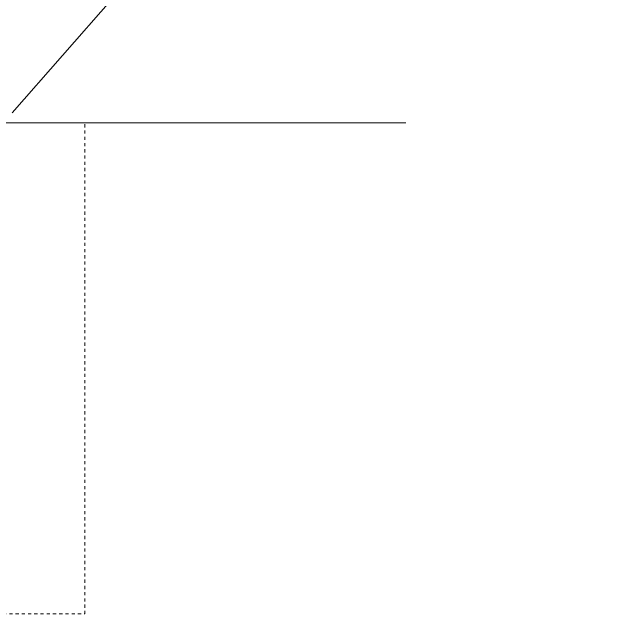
# Model space of a CAD drawing. Header units: inches. Extents: x -4 to 200, y 0 to 129.
# Drawn here: x 121.12 to 140.3, y 71.71 to 91.01 of the extents above; entities that cross this region are included whole.
import ezdxf

# ---------------------------------------------------------------- set-up
doc = ezdxf.new("R2010")
doc.units = ezdxf.units.IN
doc.linetypes.add('HIDDEN', pattern=[1.905, 1.27, -0.635])
doc.layers.add('ZANO_R', color=7, linetype='Continuous', lineweight=0)
doc.layers.add('ZANO_R_przerywana', color=250, linetype='HIDDEN', lineweight=0)

msp = doc.modelspace()

# ---------------------------------------------------------------- linework, layer by layer
at = {"layer": 'ZANO_R'}
for p, q in [((140.2978, 109.60799), (121.12435, 87.77894)), ((121.1223, 87.77894), (140.09863, 109.38359)), ((121.12206, 87.77894), (121.1223, 87.77894)), ((121.12435, 87.77894), (121.1223, 87.77894)), ((10.15462, 87.46393), (133.75108, 87.46393)), ((99.83553, 87.46393), (123.46112, 87.46393))]:
    msp.add_line(p, q, dxfattribs=at)
at = {"layer": 'ZANO_R_przerywana', "ltscale": 0.05}
for p, q in [((123.46112, 71.71353), (123.46112, 87.46393)), ((99.83553, 71.71353), (123.46112, 71.71353))]:
    msp.add_line(p, q, dxfattribs=at)

doc.saveas('drawing.dxf')
